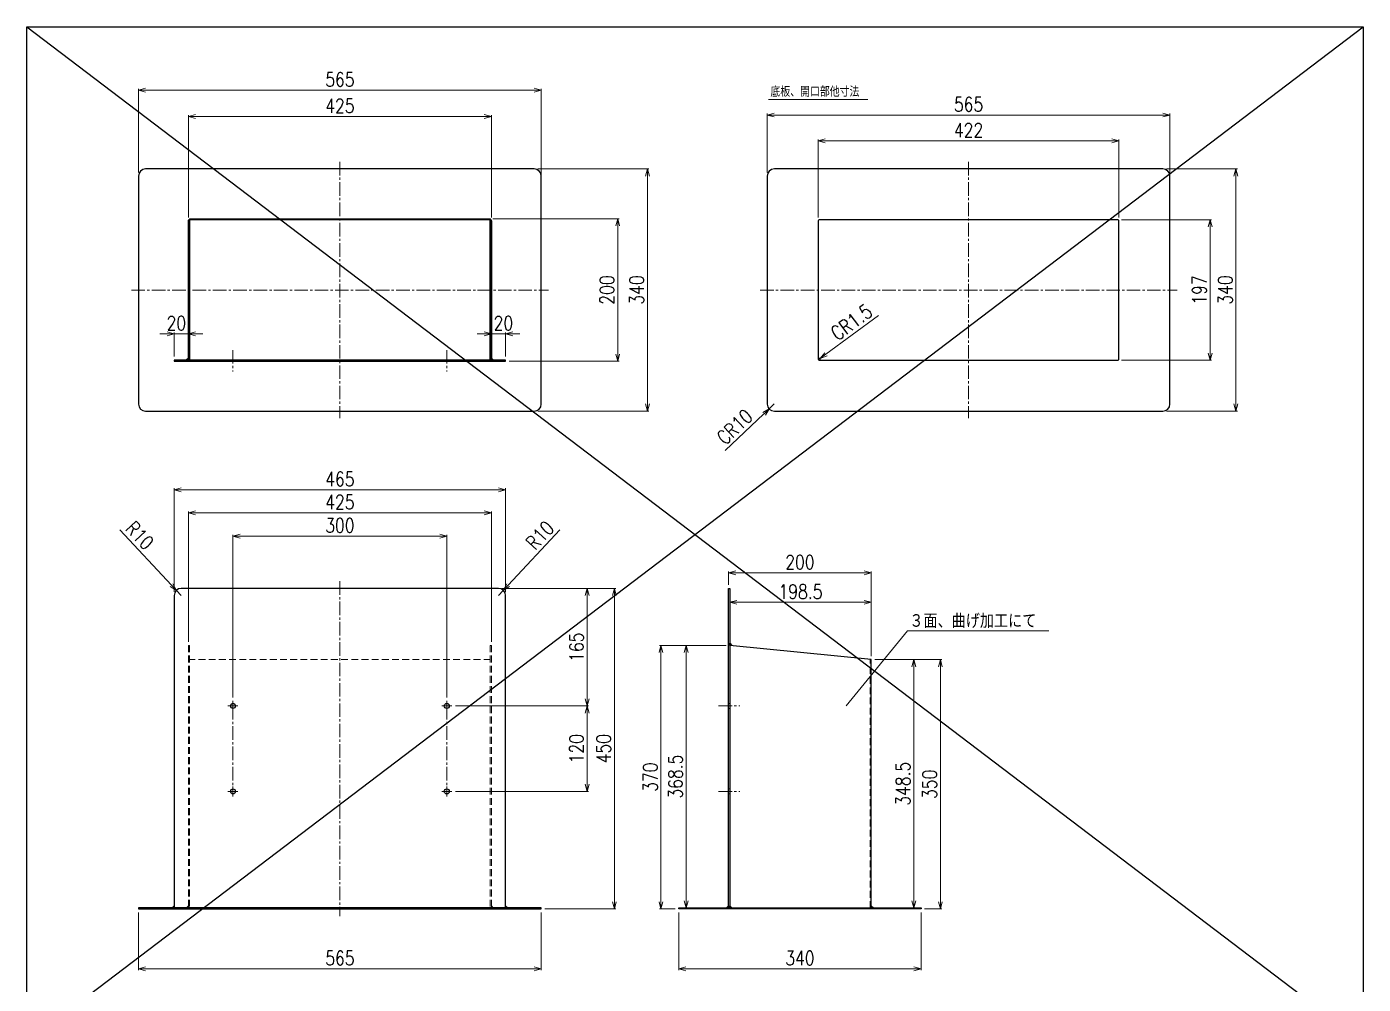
# Model space of a CAD drawing. Header units: millimetres. Extents: x 0 to 51411, y 0 to 16902.
# Drawn here: x 8583 to 10458, y 13280 to 14624 of the extents above; entities that cross this region are included whole.
import ezdxf

# ---------------------------------------------------------------- set-up
doc = ezdxf.new("R2010")
doc.units = ezdxf.units.MM
doc.linetypes.add('CENTER2', pattern=[28.575, 19.05, -3.175, 3.175, -3.175])
doc.linetypes.add('HIDDEN2', pattern=[4.7625, 3.175, -1.5875])
for name, color, linetype, lineweight in [('01_外形線', 7, 'Continuous', 25), ('03_かくれ線', 6, 'HIDDEN2', 13), ('04_中心線', 1, 'CENTER2', 9), ('06_文字', 7, 'Continuous', 13), ('07_寸法線', 3, 'Continuous', 9)]:
    doc.layers.add(name, color=color, linetype=linetype, lineweight=lineweight)
doc.layers.add('10_補助線', color=8, linetype='Continuous', lineweight=13, plot=False)
doc.styles.add('KSS_TXT', font='txt.shx', dxfattribs={"bigfont": 'extfont2.shx'})
doc.styles.add('寸法用', font='simplex.shx', dxfattribs={"width": 0.8, "bigfont": '@extfont2.shx'})
doc.dimstyles.new('機械製図用', dxfattribs={"dimtxt": 3.5, "dimasz": 3.5, "dimexe": 2, "dimexo": 0, "dimgap": 1.2, "dimtad": 1, "dimdsep": 46, "dimtxsty": '寸法用', "dimblk": 'OPEN30', "dimcen": 0, "dimclrd": 256, "dimclre": 256, "dimclrt": 7, "dimazin": 2, "dimtm": 1e-09, "dimtfac": 0.75, "dimtmove": 0, "dimatfit": 3, "dimldrblk": 'OPEN30', "dimfxl": 1, "dimlwd": -1, "dimlwe": -1, "dimarcsym": 0})

# ---------------------------------------------------------------- blocks, each defined once
blk = doc.blocks.new('_Open30')
at = {"color": 0, "linetype": 'ByBlock', "lineweight": -2}
for p, q in [((-1, 0.27), (0, 0)), ((0, 0), (-1, -0.27)), ((0, 0), (-1, 0))]:
    blk.add_line(p, q, dxfattribs=at)
blk = doc.blocks.new('*D756')
at = {"layer": '07_寸法線', "transparency": 16777216}
for p, q in [((8790.1, 13830.6), (8790.1, 13976.1)), ((9245.1, 13974.1), (8800.1, 13974.1)), ((9255.1, 13830.6), (9255.1, 13976.1))]:
    blk.add_line(p, q, dxfattribs=at)
at = {"layer": 'Defpoints', "color": 0, "transparency": 16777216}
for p in [(8790.1, 13974.1), (8790.1, 13825.6), (9255.1, 13825.6)]:
    blk.add_point(p, dxfattribs=at)
at = {"layer": '07_寸法線', "transparency": 16777216, "xscale": 10, "yscale": 10, "zscale": 10, "rotation": 180}
blk.add_blockref('_Open30', (8790.1, 13974.1), dxfattribs=at)
at = {"layer": '07_寸法線', "transparency": 16777216, "xscale": 10, "yscale": 10, "zscale": 10}
blk.add_blockref('_Open30', (9255.1, 13974.1), dxfattribs=at)
at = {"layer": '07_寸法線', "color": 7, "transparency": 16777216, "insert": (9022.6, 13989.1), "char_height": 20, "attachment_point": 5, "style": '寸法用'}
blk.add_mtext('465', dxfattribs=at)
blk = doc.blocks.new('*D757')
at = {"layer": '07_寸法線', "transparency": 16777216}
for p, q in [((8810.1, 13760.6), (8810.1, 13943.8)), ((9225.1, 13941.8), (8820.1, 13941.8)), ((9235.1, 13760.6), (9235.1, 13943.8))]:
    blk.add_line(p, q, dxfattribs=at)
at = {"layer": 'Defpoints', "color": 0, "transparency": 16777216}
for p in [(8810.1, 13941.8), (8810.1, 13755.6), (9235.1, 13755.6)]:
    blk.add_point(p, dxfattribs=at)
at = {"layer": '07_寸法線', "transparency": 16777216, "xscale": 10, "yscale": 10, "zscale": 10, "rotation": 180}
blk.add_blockref('_Open30', (8810.1, 13941.8), dxfattribs=at)
at = {"layer": '07_寸法線', "transparency": 16777216, "xscale": 10, "yscale": 10, "zscale": 10}
blk.add_blockref('_Open30', (9235.1, 13941.8), dxfattribs=at)
at = {"layer": '07_寸法線', "color": 7, "transparency": 16777216, "insert": (9022.6, 13956.8), "char_height": 20, "attachment_point": 5, "style": '寸法用'}
blk.add_mtext('425', dxfattribs=at)
blk = doc.blocks.new('*D758')
at = {"layer": '07_寸法線', "transparency": 16777216}
for p, q in [((8740.1, 13380.6), (8740.1, 13299.6)), ((9305.1, 13380.6), (9305.1, 13299.6)), ((9295.1, 13301.6), (8750.1, 13301.6))]:
    blk.add_line(p, q, dxfattribs=at)
at = {"layer": 'Defpoints', "color": 0, "transparency": 16777216}
for p in [(8740.1, 13385.6), (9305.1, 13385.6), (8740.1, 13301.6)]:
    blk.add_point(p, dxfattribs=at)
at = {"layer": '07_寸法線', "transparency": 16777216, "xscale": 10, "yscale": 10, "zscale": 10, "rotation": 180}
blk.add_blockref('_Open30', (8740.1, 13301.6), dxfattribs=at)
at = {"layer": '07_寸法線', "transparency": 16777216, "xscale": 10, "yscale": 10, "zscale": 10}
blk.add_blockref('_Open30', (9305.1, 13301.6), dxfattribs=at)
at = {"layer": '07_寸法線', "color": 7, "transparency": 16777216, "insert": (9022.6, 13316.6), "char_height": 20, "attachment_point": 5, "style": '寸法用'}
blk.add_mtext('565', dxfattribs=at)
blk = doc.blocks.new('*D759')
at = {"layer": '07_寸法線', "transparency": 16777216}
for p, q in [((9250.1, 13835.6), (9409.7, 13835.6)), ((9407.7, 13825.6), (9407.7, 13395.6)), ((9310.1, 13385.6), (9409.7, 13385.6))]:
    blk.add_line(p, q, dxfattribs=at)
at = {"layer": 'Defpoints', "color": 0, "transparency": 16777216}
for p in [(9245.1, 13835.6), (9305.1, 13385.6), (9407.7, 13385.6)]:
    blk.add_point(p, dxfattribs=at)
at = {"layer": '07_寸法線', "transparency": 16777216, "xscale": 10, "yscale": 10, "zscale": 10}
for p, rotation in [((9407.7, 13835.6), 90), ((9407.7, 13385.6), 270)]:
    blk.add_blockref('_Open30', p, dxfattribs=dict(at, rotation=rotation))
at = {"layer": '07_寸法線', "color": 7, "transparency": 16777216, "insert": (9392.7, 13610.6), "char_height": 20, "attachment_point": 5, "rotation": 90, "style": '寸法用'}
blk.add_mtext('450', dxfattribs=at)
blk = doc.blocks.new('*D760')
at = {"layer": '07_寸法線', "transparency": 16777216}
for p, q in [((9301.3, 13835.6), (9371.6, 13835.6)), ((9369.6, 13825.6), (9369.6, 13680.6)), ((9184.6, 13670.6), (9371.6, 13670.6))]:
    blk.add_line(p, q, dxfattribs=at)
at = {"layer": 'Defpoints', "color": 0, "transparency": 16777216}
for p in [(9296.3, 13835.6), (9179.6, 13670.6), (9369.6, 13670.6)]:
    blk.add_point(p, dxfattribs=at)
at = {"layer": '07_寸法線', "transparency": 16777216, "xscale": 10, "yscale": 10, "zscale": 10}
for p, rotation in [((9369.6, 13835.6), 90), ((9369.6, 13670.6), 270)]:
    blk.add_blockref('_Open30', p, dxfattribs=dict(at, rotation=rotation))
at = {"layer": '07_寸法線', "color": 7, "transparency": 16777216, "insert": (9354.6, 13753.1), "char_height": 20, "attachment_point": 5, "rotation": 90, "style": '寸法用'}
blk.add_mtext('165', dxfattribs=at)
blk = doc.blocks.new('*U761')
at = {"layer": '04_中心線', "color": 0, "linetype": 'CENTER2', "transparency": 16777216}
for p, q in [((-7, 0), (-0.7, 0)), ((0, 0.7), (0, 7)), ((0.7, 0), (7, 0)), ((0, -7), (0, -0.7))]:
    blk.add_line(p, q, dxfattribs=at)
at = {"layer": '04_中心線', "color": 0, "linetype": 'Continuous', "transparency": 16777216}
for p, q in [((-0.35, 0), (0.35, 0)), ((0, -0.35), (0, 0.35))]:
    blk.add_line(p, q, dxfattribs=at)
blk = doc.blocks.new('*U762')
at = {"layer": '04_中心線', "color": 0, "linetype": 'CENTER2', "transparency": 16777216}
for p, q in [((-7, 0), (-0.7, 0)), ((0, 0.7), (0, 7)), ((0.7, 0), (7, 0)), ((0, -7), (0, -0.7))]:
    blk.add_line(p, q, dxfattribs=at)
at = {"layer": '04_中心線', "color": 0, "linetype": 'Continuous', "transparency": 16777216}
for p, q in [((-0.35, 0), (0.35, 0)), ((0, -0.35), (0, 0.35))]:
    blk.add_line(p, q, dxfattribs=at)
blk = doc.blocks.new('*U763')
at = {"layer": '04_中心線', "color": 0, "linetype": 'CENTER2', "transparency": 16777216}
for p, q in [((-7, 0), (-0.7, 0)), ((0, 0.7), (0, 7)), ((0.7, 0), (7, 0)), ((0, -7), (0, -0.7))]:
    blk.add_line(p, q, dxfattribs=at)
at = {"layer": '04_中心線', "color": 0, "linetype": 'Continuous', "transparency": 16777216}
for p, q in [((-0.35, 0), (0.35, 0)), ((0, -0.35), (0, 0.35))]:
    blk.add_line(p, q, dxfattribs=at)
blk = doc.blocks.new('*U764')
at = {"layer": '04_中心線', "color": 0, "linetype": 'CENTER2', "transparency": 16777216}
for p, q in [((-7, 0), (-0.7, 0)), ((0, 0.7), (0, 7)), ((0.7, 0), (7, 0)), ((0, -7), (0, -0.7))]:
    blk.add_line(p, q, dxfattribs=at)
at = {"layer": '04_中心線', "color": 0, "linetype": 'Continuous', "transparency": 16777216}
for p, q in [((-0.35, 0), (0.35, 0)), ((0, -0.35), (0, 0.35))]:
    blk.add_line(p, q, dxfattribs=at)
blk = doc.blocks.new('*D765')
at = {"layer": '07_寸法線', "transparency": 16777216}
for p, q in [((9184.6, 13670.6), (9371.6, 13670.6)), ((9369.6, 13660.6), (9369.6, 13560.6)), ((9184.6, 13550.6), (9371.6, 13550.6))]:
    blk.add_line(p, q, dxfattribs=at)
at = {"layer": 'Defpoints', "color": 0, "transparency": 16777216}
for p in [(9179.6, 13670.6), (9179.6, 13550.6), (9369.6, 13550.6)]:
    blk.add_point(p, dxfattribs=at)
at = {"layer": '07_寸法線', "transparency": 16777216, "xscale": 10, "yscale": 10, "zscale": 10}
for p, rotation in [((9369.6, 13670.6), 90), ((9369.6, 13550.6), 270)]:
    blk.add_blockref('_Open30', p, dxfattribs=dict(at, rotation=rotation))
at = {"layer": '07_寸法線', "color": 7, "transparency": 16777216, "insert": (9354.6, 13610.6), "char_height": 20, "attachment_point": 5, "rotation": 90, "style": '寸法用'}
blk.add_mtext('120', dxfattribs=at)
blk = doc.blocks.new('*D766')
at = {"layer": '07_寸法線', "transparency": 16777216}
for p, q in [((8872.6, 13682.6), (8872.6, 13911)), ((9162.6, 13909), (8882.6, 13909)), ((9172.6, 13682.6), (9172.6, 13911))]:
    blk.add_line(p, q, dxfattribs=at)
at = {"layer": 'Defpoints', "color": 0, "transparency": 16777216}
for p in [(8872.6, 13909), (8872.6, 13677.6), (9172.6, 13677.6)]:
    blk.add_point(p, dxfattribs=at)
at = {"layer": '07_寸法線', "transparency": 16777216, "xscale": 10, "yscale": 10, "zscale": 10, "rotation": 180}
blk.add_blockref('_Open30', (8872.6, 13909), dxfattribs=at)
at = {"layer": '07_寸法線', "transparency": 16777216, "xscale": 10, "yscale": 10, "zscale": 10}
blk.add_blockref('_Open30', (9172.6, 13909), dxfattribs=at)
at = {"layer": '07_寸法線', "color": 7, "transparency": 16777216, "insert": (9022.6, 13924), "char_height": 20, "attachment_point": 5, "style": '寸法用'}
blk.add_mtext('300', dxfattribs=at)
blk = doc.blocks.new('*D767')
at = {"layer": '07_寸法線', "transparency": 16777216}
for p, q in [((9300.1, 14424.5), (9456.1, 14424.5)), ((9454.1, 14414.5), (9454.1, 14094.5)), ((9300.1, 14084.5), (9456.1, 14084.5))]:
    blk.add_line(p, q, dxfattribs=at)
at = {"layer": 'Defpoints', "color": 0, "transparency": 16777216}
for p in [(9295.1, 14424.5), (9295.1, 14084.5), (9454.1, 14084.5)]:
    blk.add_point(p, dxfattribs=at)
at = {"layer": '07_寸法線', "transparency": 16777216, "xscale": 10, "yscale": 10, "zscale": 10}
for p, rotation in [((9454.1, 14424.5), 90), ((9454.1, 14084.5), 270)]:
    blk.add_blockref('_Open30', p, dxfattribs=dict(at, rotation=rotation))
at = {"layer": '07_寸法線', "color": 7, "transparency": 16777216, "insert": (9439.1, 14254.5), "char_height": 20, "attachment_point": 5, "rotation": 90, "style": '寸法用'}
blk.add_mtext('340', dxfattribs=at)
blk = doc.blocks.new('*D768')
at = {"layer": '07_寸法線', "transparency": 16777216}
for p, q in [((8740.1, 14419.5), (8740.1, 14537)), ((9295.1, 14535), (8750.1, 14535)), ((9305.1, 14412.3), (9305.1, 14537))]:
    blk.add_line(p, q, dxfattribs=at)
at = {"layer": 'Defpoints', "color": 0, "transparency": 16777216}
for p in [(8740.1, 14535), (8740.1, 14414.5), (9305.1, 14407.3)]:
    blk.add_point(p, dxfattribs=at)
at = {"layer": '07_寸法線', "transparency": 16777216, "xscale": 10, "yscale": 10, "zscale": 10, "rotation": 180}
blk.add_blockref('_Open30', (8740.1, 14535), dxfattribs=at)
at = {"layer": '07_寸法線', "transparency": 16777216, "xscale": 10, "yscale": 10, "zscale": 10}
blk.add_blockref('_Open30', (9305.1, 14535), dxfattribs=at)
at = {"layer": '07_寸法線', "color": 7, "transparency": 16777216, "insert": (9022.6, 14550), "char_height": 20, "attachment_point": 5, "style": '寸法用'}
blk.add_mtext('565', dxfattribs=at)
blk = doc.blocks.new('*D770')
at = {"layer": '07_寸法線', "transparency": 16777216}
for p, q in [((10182.1, 14424.5), (10281.7, 14424.5)), ((10279.7, 14414.5), (10279.7, 14094.5)), ((10182.1, 14084.5), (10281.7, 14084.5))]:
    blk.add_line(p, q, dxfattribs=at)
at = {"layer": 'Defpoints', "color": 0, "transparency": 16777216}
for p in [(10177.1, 14424.5), (10177.1, 14084.5), (10279.7, 14084.5)]:
    blk.add_point(p, dxfattribs=at)
at = {"layer": '07_寸法線', "transparency": 16777216, "xscale": 10, "yscale": 10, "zscale": 10}
for p, rotation in [((10279.7, 14424.5), 90), ((10279.7, 14084.5), 270)]:
    blk.add_blockref('_Open30', p, dxfattribs=dict(at, rotation=rotation))
at = {"layer": '07_寸法線', "color": 7, "transparency": 16777216, "insert": (10264.7, 14254.5), "char_height": 20, "attachment_point": 5, "rotation": 90, "style": '寸法用'}
blk.add_mtext('340', dxfattribs=at)
blk = doc.blocks.new('*D769')
at = {"layer": '07_寸法線', "transparency": 16777216}
for p, q in [((9622.1, 14419.5), (9622.1, 14502.1)), ((10177.1, 14500.1), (9632.1, 14500.1)), ((10187.1, 14412.3), (10187.1, 14502.1))]:
    blk.add_line(p, q, dxfattribs=at)
at = {"layer": 'Defpoints', "color": 0, "transparency": 16777216}
for p in [(9622.1, 14500.1), (9622.1, 14414.5), (10187.1, 14407.3)]:
    blk.add_point(p, dxfattribs=at)
at = {"layer": '07_寸法線', "transparency": 16777216, "xscale": 10, "yscale": 10, "zscale": 10, "rotation": 180}
blk.add_blockref('_Open30', (9622.1, 14500.1), dxfattribs=at)
at = {"layer": '07_寸法線', "transparency": 16777216, "xscale": 10, "yscale": 10, "zscale": 10}
blk.add_blockref('_Open30', (10187.1, 14500.1), dxfattribs=at)
at = {"layer": '07_寸法線', "color": 7, "transparency": 16777216, "insert": (9904.6, 14515.1), "char_height": 20, "attachment_point": 5, "style": '寸法用'}
blk.add_mtext('565', dxfattribs=at)
blk = doc.blocks.new('*D771')
at = {"layer": '07_寸法線', "transparency": 16777216}
for p, q in [((9564.5, 13755.6), (9471.1, 13755.6)), ((9473.1, 13745.6), (9473.1, 13395.6)), ((9493, 13385.6), (9471.1, 13385.6))]:
    blk.add_line(p, q, dxfattribs=at)
at = {"layer": 'Defpoints', "color": 0, "transparency": 16777216}
for p in [(9569.5, 13755.6), (9473.1, 13385.6), (9498, 13385.6)]:
    blk.add_point(p, dxfattribs=at)
at = {"layer": '07_寸法線', "transparency": 16777216, "xscale": 10, "yscale": 10, "zscale": 10}
for p, rotation in [((9473.1, 13755.6), 90), ((9473.1, 13385.6), 270)]:
    blk.add_blockref('_Open30', p, dxfattribs=dict(at, rotation=rotation))
at = {"layer": '07_寸法線', "color": 7, "transparency": 16777216, "insert": (9458.1, 13570.6), "char_height": 20, "attachment_point": 5, "rotation": 90, "style": '寸法用'}
blk.add_mtext('370', dxfattribs=at)
blk = doc.blocks.new('*D772')
at = {"layer": '07_寸法線', "transparency": 16777216}
for p, q in [((9773, 13735.6), (9867.1, 13735.6)), ((9865.1, 13725.6), (9865.1, 13395.6)), ((9843, 13385.6), (9867.1, 13385.6))]:
    blk.add_line(p, q, dxfattribs=at)
at = {"layer": 'Defpoints', "color": 0, "transparency": 16777216}
for p in [(9768, 13735.6), (9838, 13385.6), (9865.1, 13385.6)]:
    blk.add_point(p, dxfattribs=at)
at = {"layer": '07_寸法線', "transparency": 16777216, "xscale": 10, "yscale": 10, "zscale": 10}
for p, rotation in [((9865.1, 13735.6), 90), ((9865.1, 13385.6), 270)]:
    blk.add_blockref('_Open30', p, dxfattribs=dict(at, rotation=rotation))
at = {"layer": '07_寸法線', "color": 7, "transparency": 16777216, "insert": (9850.1, 13560.6), "char_height": 20, "attachment_point": 5, "rotation": 90, "style": '寸法用'}
blk.add_mtext('350', dxfattribs=at)
blk = doc.blocks.new('*D773')
at = {"layer": '07_寸法線', "transparency": 16777216}
for p, q in [((9568, 13840.6), (9568, 13859.5)), ((9578, 13857.5), (9758, 13857.5)), ((9768, 13740.6), (9768, 13859.5))]:
    blk.add_line(p, q, dxfattribs=at)
at = {"layer": 'Defpoints', "color": 0, "transparency": 16777216}
for p in [(9768, 13857.5), (9568, 13835.6), (9768, 13735.6)]:
    blk.add_point(p, dxfattribs=at)
at = {"layer": '07_寸法線', "transparency": 16777216, "xscale": 10, "yscale": 10, "zscale": 10, "rotation": 180}
blk.add_blockref('_Open30', (9568, 13857.5), dxfattribs=at)
at = {"layer": '07_寸法線', "transparency": 16777216, "xscale": 10, "yscale": 10, "zscale": 10}
blk.add_blockref('_Open30', (9768, 13857.5), dxfattribs=at)
at = {"layer": '07_寸法線', "color": 7, "transparency": 16777216, "insert": (9668, 13872.5), "char_height": 20, "attachment_point": 5, "style": '寸法用'}
blk.add_mtext('200', dxfattribs=at)
blk = doc.blocks.new('*D774')
at = {"layer": '07_寸法線', "transparency": 16777216}
for p, q in [((9693.6, 14356.5), (9693.6, 14465.9)), ((10105.6, 14463.9), (9703.6, 14463.9)), ((10115.6, 14356.5), (10115.6, 14465.9))]:
    blk.add_line(p, q, dxfattribs=at)
at = {"layer": 'Defpoints', "color": 0, "transparency": 16777216}
for p in [(9693.6, 14463.9), (9693.6, 14351.5), (10115.6, 14351.5)]:
    blk.add_point(p, dxfattribs=at)
at = {"layer": '07_寸法線', "transparency": 16777216, "xscale": 10, "yscale": 10, "zscale": 10, "rotation": 180}
blk.add_blockref('_Open30', (9693.6, 14463.9), dxfattribs=at)
at = {"layer": '07_寸法線', "transparency": 16777216, "xscale": 10, "yscale": 10, "zscale": 10}
blk.add_blockref('_Open30', (10115.6, 14463.9), dxfattribs=at)
at = {"layer": '07_寸法線', "color": 7, "transparency": 16777216, "insert": (9904.6, 14478.9), "char_height": 20, "attachment_point": 5, "style": '寸法用'}
blk.add_mtext('422', dxfattribs=at)
blk = doc.blocks.new('*D775')
at = {"layer": '07_寸法線', "transparency": 16777216}
for p, q in [((10119.1, 14353), (10245.5, 14353)), ((10243.5, 14343), (10243.5, 14166)), ((10119.1, 14156), (10245.5, 14156))]:
    blk.add_line(p, q, dxfattribs=at)
at = {"layer": 'Defpoints', "color": 0, "transparency": 16777216}
for p in [(10114.1, 14353), (10114.1, 14156), (10243.5, 14156)]:
    blk.add_point(p, dxfattribs=at)
at = {"layer": '07_寸法線', "transparency": 16777216, "xscale": 10, "yscale": 10, "zscale": 10}
for p, rotation in [((10243.5, 14353), 90), ((10243.5, 14156), 270)]:
    blk.add_blockref('_Open30', p, dxfattribs=dict(at, rotation=rotation))
at = {"layer": '07_寸法線', "color": 7, "transparency": 16777216, "insert": (10228.5, 14254.5), "char_height": 20, "attachment_point": 5, "rotation": 90, "style": '寸法用'}
blk.add_mtext('197', dxfattribs=at)
blk = doc.blocks.new('*D776')
at = {"layer": '07_寸法線', "transparency": 16777216}
for p, q in [((9237.1, 14354.5), (9414.4, 14354.5)), ((9412.4, 14344.5), (9412.4, 14164.5)), ((9260.1, 14154.5), (9414.4, 14154.5))]:
    blk.add_line(p, q, dxfattribs=at)
at = {"layer": 'Defpoints', "color": 0, "transparency": 16777216}
for p in [(9232.1, 14354.5), (9255.1, 14154.5), (9412.4, 14154.5)]:
    blk.add_point(p, dxfattribs=at)
at = {"layer": '07_寸法線', "transparency": 16777216, "xscale": 10, "yscale": 10, "zscale": 10}
for p, rotation in [((9412.4, 14354.5), 90), ((9412.4, 14154.5), 270)]:
    blk.add_blockref('_Open30', p, dxfattribs=dict(at, rotation=rotation))
at = {"layer": '07_寸法線', "color": 7, "transparency": 16777216, "insert": (9397.4, 14254.5), "char_height": 20, "attachment_point": 5, "rotation": 90, "style": '寸法用'}
blk.add_mtext('200', dxfattribs=at)
blk = doc.blocks.new('*D777')
at = {"layer": '07_寸法線', "transparency": 16777216}
for p, q in [((8810.1, 14356.5), (8810.1, 14500.1)), ((9225.1, 14498.1), (8820.1, 14498.1)), ((9235.1, 14356.5), (9235.1, 14500.1))]:
    blk.add_line(p, q, dxfattribs=at)
at = {"layer": 'Defpoints', "color": 0, "transparency": 16777216}
for p in [(8810.1, 14498.1), (8810.1, 14351.5), (9235.1, 14351.5)]:
    blk.add_point(p, dxfattribs=at)
at = {"layer": '07_寸法線', "transparency": 16777216, "xscale": 10, "yscale": 10, "zscale": 10, "rotation": 180}
blk.add_blockref('_Open30', (8810.1, 14498.1), dxfattribs=at)
at = {"layer": '07_寸法線', "transparency": 16777216, "xscale": 10, "yscale": 10, "zscale": 10}
blk.add_blockref('_Open30', (9235.1, 14498.1), dxfattribs=at)
at = {"layer": '07_寸法線', "color": 7, "transparency": 16777216, "insert": (9022.6, 14513.1), "char_height": 20, "attachment_point": 5, "style": '寸法用'}
blk.add_mtext('425', dxfattribs=at)
blk = doc.blocks.new('*D778')
at = {"layer": '07_寸法線', "transparency": 16777216}
for p, q in [((9235.1, 14161), (9235.1, 14194.9)), ((9255.1, 14161), (9255.1, 14194.9)), ((9225.1, 14192.9), (9215.1, 14192.9)), ((9255.1, 14192.9), (9235.1, 14192.9)), ((9265.1, 14192.9), (9275.1, 14192.9))]:
    blk.add_line(p, q, dxfattribs=at)
at = {"layer": 'Defpoints', "color": 0, "transparency": 16777216}
for p in [(9235.1, 14192.9), (9235.1, 14156), (9255.1, 14156)]:
    blk.add_point(p, dxfattribs=at)
at = {"layer": '07_寸法線', "transparency": 16777216, "xscale": 10, "yscale": 10, "zscale": 10}
blk.add_blockref('_Open30', (9235.1, 14192.9), dxfattribs=at)
at = {"layer": '07_寸法線', "transparency": 16777216, "xscale": 10, "yscale": 10, "zscale": 10, "rotation": 180}
blk.add_blockref('_Open30', (9255.1, 14192.9), dxfattribs=at)
at = {"layer": '07_寸法線', "color": 7, "transparency": 16777216, "insert": (9252, 14207.9), "char_height": 20, "attachment_point": 5, "style": '寸法用'}
blk.add_mtext('20', dxfattribs=at)
blk = doc.blocks.new('*D779')
at = {"layer": '07_寸法線', "transparency": 16777216}
for p, q in [((8790.1, 14161), (8790.1, 14194.9)), ((8810.1, 14161), (8810.1, 14194.9)), ((8780.1, 14192.9), (8770.1, 14192.9)), ((8790.1, 14192.9), (8810.1, 14192.9)), ((8820.1, 14192.9), (8830.1, 14192.9))]:
    blk.add_line(p, q, dxfattribs=at)
at = {"layer": 'Defpoints', "color": 0, "transparency": 16777216}
for p in [(8810.1, 14192.9), (8790.1, 14156), (8810.1, 14156)]:
    blk.add_point(p, dxfattribs=at)
at = {"layer": '07_寸法線', "transparency": 16777216, "xscale": 10, "yscale": 10, "zscale": 10}
blk.add_blockref('_Open30', (8790.1, 14192.9), dxfattribs=at)
at = {"layer": '07_寸法線', "transparency": 16777216, "xscale": 10, "yscale": 10, "zscale": 10, "rotation": 180}
blk.add_blockref('_Open30', (8810.1, 14192.9), dxfattribs=at)
at = {"layer": '07_寸法線', "color": 7, "transparency": 16777216, "insert": (8793.2, 14207.9), "char_height": 20, "attachment_point": 5, "style": '寸法用'}
blk.add_mtext('20', dxfattribs=at)
blk = doc.blocks.new('*D780')
at = {"layer": '07_寸法線', "transparency": 16777216}
for p, q in [((9632.1, 14094.5), (9624.9, 14087.6)), ((9563.3, 14029.2), (9617.6, 14080.7))]:
    blk.add_line(p, q, dxfattribs=at)
at = {"layer": 'Defpoints', "color": 0, "transparency": 16777216}
for p in [(9624.9, 14087.6), (9632.1, 14094.5)]:
    blk.add_point(p, dxfattribs=at)
at = {"layer": '07_寸法線', "transparency": 16777216, "xscale": 10, "yscale": 10, "zscale": 10, "rotation": 43.486360493208}
blk.add_blockref('_Open30', (9624.9, 14087.6), dxfattribs=at)
at = {"layer": '07_寸法線', "color": 7, "transparency": 16777216, "insert": (9576.5, 14062.4), "char_height": 20, "attachment_point": 5, "rotation": 43.4864, "style": '寸法用'}
blk.add_mtext('CR10', dxfattribs=at)
blk = doc.blocks.new('*D781')
at = {"layer": '07_寸法線', "transparency": 16777216}
for p, q in [((9778.4, 14218.7), (9704.4, 14164.3)), ((9695.1, 14157.5), (9696.4, 14158.4))]:
    blk.add_line(p, q, dxfattribs=at)
blk.add_arc((9695.1, 14157.5), 1.5, 270, 112.7216, dxfattribs=at)
at = {"layer": 'Defpoints', "color": 0, "transparency": 16777216}
for p in [(9695.1, 14157.5), (9696.4, 14158.4)]:
    blk.add_point(p, dxfattribs=at)
at = {"layer": '07_寸法線', "transparency": 16777216, "xscale": 10, "yscale": 10, "zscale": 10, "rotation": 216.3272322258299}
blk.add_blockref('_Open30', (9696.4, 14158.4), dxfattribs=at)
at = {"layer": '07_寸法線', "color": 7, "transparency": 16777216, "insert": (9740.3, 14209.3), "char_height": 20, "attachment_point": 5, "rotation": 36.3272, "style": '寸法用'}
blk.add_mtext('CR1.5', dxfattribs=at)
blk = doc.blocks.new('*D782')
at = {"layer": '07_寸法線', "transparency": 16777216}
for p, q in [((9773, 13735.6), (9829.8, 13735.6)), ((9827.8, 13725.6), (9827.8, 13397.1)), ((9773, 13387.1), (9829.8, 13387.1))]:
    blk.add_line(p, q, dxfattribs=at)
at = {"layer": 'Defpoints', "color": 0, "transparency": 16777216}
for p in [(9768, 13735.6), (9768, 13387.1), (9827.8, 13387.1)]:
    blk.add_point(p, dxfattribs=at)
at = {"layer": '07_寸法線', "transparency": 16777216, "xscale": 10, "yscale": 10, "zscale": 10}
for p, rotation in [((9827.8, 13735.6), 90), ((9827.8, 13387.1), 270)]:
    blk.add_blockref('_Open30', p, dxfattribs=dict(at, rotation=rotation))
at = {"layer": '07_寸法線', "color": 7, "transparency": 16777216, "insert": (9812.8, 13561.4), "char_height": 20, "attachment_point": 5, "rotation": 90, "style": '寸法用'}
blk.add_mtext('348.5', dxfattribs=at)
blk = doc.blocks.new('*D783')
at = {"layer": '07_寸法線', "transparency": 16777216}
for p, q in [((9564.5, 13755.6), (9506.4, 13755.6)), ((9508.4, 13745.6), (9508.4, 13397.1)), ((9563, 13387.1), (9506.4, 13387.1))]:
    blk.add_line(p, q, dxfattribs=at)
at = {"layer": 'Defpoints', "color": 0, "transparency": 16777216}
for p in [(9569.5, 13755.6), (9508.4, 13387.1), (9568, 13387.1)]:
    blk.add_point(p, dxfattribs=at)
at = {"layer": '07_寸法線', "transparency": 16777216, "xscale": 10, "yscale": 10, "zscale": 10}
for p, rotation in [((9508.4, 13755.6), 90), ((9508.4, 13387.1), 270)]:
    blk.add_blockref('_Open30', p, dxfattribs=dict(at, rotation=rotation))
at = {"layer": '07_寸法線', "color": 7, "transparency": 16777216, "insert": (9493.4, 13571.4), "char_height": 20, "attachment_point": 5, "rotation": 90, "style": '寸法用'}
blk.add_mtext('368.5', dxfattribs=at)
blk = doc.blocks.new('*D784')
at = {"layer": '07_寸法線', "transparency": 16777216}
for p, q in [((9569.5, 13760.6), (9569.5, 13818.1)), ((9579.5, 13816.1), (9758, 13816.1)), ((9768, 13740.6), (9768, 13818.1))]:
    blk.add_line(p, q, dxfattribs=at)
at = {"layer": 'Defpoints', "color": 0, "transparency": 16777216}
for p in [(9768, 13816.1), (9569.5, 13755.6), (9768, 13735.6)]:
    blk.add_point(p, dxfattribs=at)
at = {"layer": '07_寸法線', "transparency": 16777216, "xscale": 10, "yscale": 10, "zscale": 10, "rotation": 180}
blk.add_blockref('_Open30', (9569.5, 13816.1), dxfattribs=at)
at = {"layer": '07_寸法線', "transparency": 16777216, "xscale": 10, "yscale": 10, "zscale": 10}
blk.add_blockref('_Open30', (9768, 13816.1), dxfattribs=at)
at = {"layer": '07_寸法線', "color": 7, "transparency": 16777216, "insert": (9668.8, 13831.1), "char_height": 20, "attachment_point": 5, "style": '寸法用'}
blk.add_mtext('198.5', dxfattribs=at)
blk = doc.blocks.new('*D785')
at = {"layer": '07_寸法線', "transparency": 16777216}
for p, q in [((9498, 13380.6), (9498, 13299.6)), ((9838, 13380.6), (9838, 13299.6)), ((9828, 13301.6), (9508, 13301.6))]:
    blk.add_line(p, q, dxfattribs=at)
at = {"layer": 'Defpoints', "color": 0, "transparency": 16777216}
for p in [(9498, 13385.6), (9838, 13385.6), (9498, 13301.6)]:
    blk.add_point(p, dxfattribs=at)
at = {"layer": '07_寸法線', "transparency": 16777216, "xscale": 10, "yscale": 10, "zscale": 10, "rotation": 180}
blk.add_blockref('_Open30', (9498, 13301.6), dxfattribs=at)
at = {"layer": '07_寸法線', "transparency": 16777216, "xscale": 10, "yscale": 10, "zscale": 10}
blk.add_blockref('_Open30', (9838, 13301.6), dxfattribs=at)
at = {"layer": '07_寸法線', "color": 7, "transparency": 16777216, "insert": (9668, 13316.6), "char_height": 20, "attachment_point": 5, "style": '寸法用'}
blk.add_mtext('340', dxfattribs=at)
blk = doc.blocks.new('*D786')
at = {"layer": '07_寸法線', "transparency": 16777216}
for p, q in [((9331.1, 13917.7), (9258.8, 13840.3)), ((9245.1, 13825.6), (9251.9, 13832.9))]:
    blk.add_line(p, q, dxfattribs=at)
at = {"layer": 'Defpoints', "color": 0, "transparency": 16777216}
for p in [(9245.1, 13825.6), (9251.9, 13832.9)]:
    blk.add_point(p, dxfattribs=at)
at = {"layer": '07_寸法線', "transparency": 16777216, "xscale": 10, "yscale": 10, "zscale": 10, "rotation": 226.9685691817837}
blk.add_blockref('_Open30', (9251.9, 13832.9), dxfattribs=at)
at = {"layer": '07_寸法線', "color": 7, "transparency": 16777216, "insert": (9303.4, 13910.1), "char_height": 20, "attachment_point": 5, "rotation": 46.9686, "style": '寸法用'}
blk.add_mtext('R10', dxfattribs=at)
blk = doc.blocks.new('*D787')
at = {"layer": '07_寸法線', "transparency": 16777216}
for p, q in [((8714.1, 13917.7), (8786.5, 13840.3)), ((8800.1, 13825.6), (8793.3, 13832.9))]:
    blk.add_line(p, q, dxfattribs=at)
blk.add_arc((8800.1, 13825.6), 10, 90, 144.4906, dxfattribs=at)
at = {"layer": 'Defpoints', "color": 0, "transparency": 16777216}
for p in [(8793.3, 13832.9), (8800.1, 13825.6)]:
    blk.add_point(p, dxfattribs=at)
at = {"layer": '07_寸法線', "transparency": 16777216, "xscale": 10, "yscale": 10, "zscale": 10, "rotation": 313.031430818322}
blk.add_blockref('_Open30', (8793.3, 13832.9), dxfattribs=at)
at = {"layer": '07_寸法線', "color": 7, "transparency": 16777216, "insert": (8741.8, 13910.1), "char_height": 20, "attachment_point": 5, "rotation": 313.0314, "style": '寸法用'}
blk.add_mtext('R10', dxfattribs=at)

msp = doc.modelspace()

# ---------------------------------------------------------------- linework, layer by layer
at = {"layer": '01_外形線'}
for p, q in [((8583.256, 14624.118), (10458.367, 13198.669)), ((8583.256, 13198.669), (10458.367, 14624.118))]:
    msp.add_line(p, q, dxfattribs=at)
for points in [[(8583.256, 14624.118), (10458.367, 14624.118), (10458.367, 13198.669), (8583.256, 13198.669)], [(8790.104, 14154.468), (9255.104, 14154.468), (9255.104, 14155.968), (8790.104, 14155.968)], [(9569.51, 13387.134), (9568.01, 13387.134), (9568.01, 13835.634), (9569.51, 13835.634)], [(9569.51, 13387.134), (9768.01, 13387.134), (9768.01, 13735.634), (9569.51, 13755.634)], [(8740.104, 13385.634), (9305.104, 13385.634), (9305.104, 13387.134), (8740.104, 13387.134)], [(9838.01, 13385.634), (9498.01, 13385.634), (9498.01, 13387.134), (9838.01, 13387.134)]]:
    msp.add_lwpolyline(points, close=True, dxfattribs=at)
for points in [[(8750.104, 14084.468), (9295.104, 14084.468, 0.41421356), (9305.104, 14094.468), (9305.104, 14414.468, 0.41421356), (9295.104, 14424.468), (8750.104, 14424.468, 0.41421356), (8740.104, 14414.468), (8740.104, 14094.468, 0.41421356)], [(9632.148, 14084.468), (10177.148, 14084.468, 0.41421356), (10187.148, 14094.468), (10187.148, 14414.468, 0.41421356), (10177.148, 14424.468), (9632.148, 14424.468, 0.41421356), (9622.148, 14414.468), (9622.148, 14094.468, 0.41421356)], [(8813.104, 14155.968), (9232.104, 14155.968, 0.41421356), (9233.604, 14157.468), (9233.604, 14351.468, 0.41421356), (9232.104, 14352.968), (8813.104, 14352.968, 0.41421356), (8811.604, 14351.468), (8811.604, 14157.468, 0.41421356)], [(9695.148, 14155.968), (10114.148, 14155.968, 0.41421356), (10115.648, 14157.468), (10115.648, 14351.468, 0.41421356), (10114.148, 14352.968), (9695.148, 14352.968, 0.41421356), (9693.648, 14351.468), (9693.648, 14157.468, 0.41421356)], [(8790.104, 13387.134), (9255.104, 13387.134), (9255.104, 13825.634, 0.41421356), (9245.104, 13835.634), (8800.104, 13835.634, 0.41421356), (8790.104, 13825.634)]]:
    msp.add_lwpolyline(points, format="xyb", close=True, dxfattribs=at)
msp.add_lwpolyline([(8811.604, 14155.968), (8810.104, 14155.968), (8810.104, 14351.468, -0.41421356), (8813.104, 14354.468), (9232.104, 14354.468, -0.41421356), (9235.104, 14351.468), (9235.104, 14155.968), (9233.604, 14155.968), (9233.604, 14351.468, 0.41421356), (9232.104, 14352.968), (8813.104, 14352.968, 0.41421356), (8811.604, 14351.468), (8811.604, 14155.968)], format="xyb", dxfattribs=at)
for points in [[(8810.104, 14155.968), (8810.104, 14158.968), (8807.104, 14155.968), (8810.104, 14155.968)], [(9235.104, 14155.968), (9235.104, 14158.968), (9238.104, 14155.968), (9235.104, 14155.968)], [(9569.51, 13755.634), (9569.51, 13758.634), (9572.48, 13755.335), (9569.51, 13755.634)], [(8790.104, 13387.134), (8790.104, 13390.134), (8787.104, 13387.134), (8790.104, 13387.134)], [(9255.104, 13387.134), (9255.104, 13390.134), (9258.104, 13387.134), (9255.104, 13387.134)], [(9568.01, 13387.134), (9568.01, 13390.134), (9565.01, 13387.134), (9568.01, 13387.134)], [(9569.51, 13387.134), (9569.51, 13390.134), (9572.51, 13387.134), (9569.51, 13387.134)], [(9768.01, 13387.134), (9768.01, 13390.134), (9771.01, 13387.134), (9768.01, 13387.134)]]:
    msp.add_lwpolyline(points, dxfattribs=at)
for centre in [(8872.604, 13670.634), (9172.604, 13670.634), (8872.604, 13550.634), (9172.604, 13550.634)]:
    msp.add_circle(centre, 3.5, dxfattribs=at)
at = {"layer": '03_かくれ線', "ltscale": 3}
for p, q in [((8869.104, 14155.968), (8869.104, 14154.468)), ((8876.104, 14155.968), (8876.104, 14154.468)), ((9169.104, 14155.968), (9169.104, 14154.468)), ((9176.104, 14155.968), (9176.104, 14154.468)), ((8810.104, 13755.634), (8811.604, 13755.634)), ((9233.604, 13755.634), (9235.104, 13755.634)), ((9766.51, 13387.134), (9766.51, 13735.786)), ((9568.01, 13674.134), (9569.51, 13674.134)), ((9568.01, 13667.134), (9569.51, 13667.134)), ((9568.01, 13554.134), (9569.51, 13554.134)), ((9568.01, 13547.134), (9569.51, 13547.134)), ((8811.604, 13387.134), (8811.604, 13385.634)), ((9233.604, 13387.134), (9233.604, 13385.634)), ((9569.51, 13387.134), (9569.51, 13385.634)), ((9766.51, 13387.134), (9766.51, 13385.634))]:
    msp.add_line(p, q, dxfattribs=at)
for points in [[(8810.104, 13755.634), (8810.104, 13387.134)], [(8811.604, 13755.634), (8811.604, 13387.134)], [(9233.604, 13755.634), (9233.604, 13387.134)], [(9235.104, 13755.634), (9235.104, 13387.134)], [(8810.104, 13735.634), (9235.104, 13735.634)], [(8810.104, 13387.134), (9235.104, 13387.134)]]:
    msp.add_lwpolyline(points, dxfattribs=at)
at = {"layer": '03_かくれ線'}
for points in [[(8810.104, 13387.134), (8810.104, 13390.134), (8807.104, 13387.134), (8810.104, 13387.134)], [(9235.104, 13387.134), (9235.104, 13390.134), (9238.104, 13387.134), (9235.104, 13387.134)]]:
    msp.add_lwpolyline(points, dxfattribs=at)
at = {"layer": '04_中心線'}
for p, q in [((9022.604, 14434.468), (9022.604, 14074.468)), ((9904.648, 14434.468), (9904.648, 14074.468)), ((8730.104, 14254.468), (9315.104, 14254.468)), ((9612.148, 14254.468), (10197.148, 14254.468)), ((8872.604, 14170.218), (8872.604, 14140.218)), ((9172.604, 14170.218), (9172.604, 14140.218)), ((9022.604, 13845.634), (9022.604, 13375.634)), ((8872.604, 13670.634), (8872.604, 13550.634)), ((9172.604, 13670.634), (9172.604, 13550.634)), ((9553.76, 13670.634), (9583.76, 13670.634)), ((9553.76, 13550.634), (9583.76, 13550.634))]:
    msp.add_line(p, q, dxfattribs=at)
at = {"layer": '07_寸法線'}
for p, q in [((9624.059, 14522.034), (9763.127, 14522.034)), ((9818.932, 13776.095), (9732.913, 13670.853)), ((9818.932, 13776.095), (10017.139, 13776.095))]:
    msp.add_line(p, q, dxfattribs=at)
at = {"layer": '10_補助線'}
for p, q in [((8811.604, 14351.468), (8810.104, 14351.468)), ((8810.854, 14155.968), (8810.854, 14351.468)), ((8813.104, 14352.968), (8813.104, 14354.468)), ((9232.104, 14353.718), (8813.104, 14353.718)), ((9232.104, 14354.468), (9232.104, 14352.968)), ((9233.604, 14351.468), (9235.104, 14351.468)), ((9234.354, 14155.968), (9234.354, 14351.468))]:
    msp.add_line(p, q, dxfattribs=at)
for centre, start, end in [((8813.104, 14351.468), 90, 180), ((9232.104, 14351.468), 0, 90)]:
    msp.add_arc(centre, 2.25, start, end, dxfattribs=at)

# ---------------------------------------------------------------- block references
at = {"layer": '04_中心線', "linetype": 'CENTER2'}
for name, p in [('*U763', (8872.604, 13670.634)), ('*U761', (9172.604, 13670.634)), ('*U764', (8872.604, 13550.634)), ('*U762', (9172.604, 13550.634))]:
    msp.add_blockref(name, p, dxfattribs=at)

# ---------------------------------------------------------------- texts
at = {"layer": '06_文字', "color": 3, "style": 'KSS_TXT', "width": 0.9}
for s, height, p in [('底板、開口部他寸法', 14, (9626.674, 14525.808)), ('３面、曲げ加工にて', 20, (9821.547, 13779.869))]:
    msp.add_text(s, height=height, dxfattribs=at).set_placement(p)

# ---------------------------------------------------------------- dimensions: what is measured, and where the dimension line sits
at = {"layer": '07_寸法線'}
for base, p1, p2, picture, middle in [((8740.104, 14534.952), (9305.104, 14407.311), (8740.104, 14414.468), '*D768', (9022.604, 14549.952)), ((8810.104, 14498.097), (9235.104, 14351.468), (8810.104, 14351.468), '*D777', (9022.604, 14513.097)), ((9622.148, 14500.054), (10187.148, 14407.311), (9622.148, 14414.468), '*D769', (9904.648, 14515.054)), ((9693.648, 14463.864), (10115.648, 14351.468), (9693.648, 14351.468), '*D774', (9904.648, 14478.864)), ((8790.104, 13974.051), (9255.104, 13825.634), (8790.104, 13825.634), '*D756', (9022.604, 13989.051)), ((8810.104, 13941.844), (9235.104, 13755.634), (8810.104, 13755.634), '*D757', (9022.604, 13956.844)), ((8872.604, 13908.966), (9172.604, 13677.634), (8872.604, 13677.634), '*D766', (9022.604, 13923.966)), ((8740.104, 13301.598), (9305.104, 13385.634), (8740.104, 13385.634), '*D758', (9022.604, 13316.598)), ((9498.01, 13301.598), (9838.01, 13385.634), (9498.01, 13385.634), '*D785', (9668.01, 13316.598))]:
    dim = msp.add_linear_dim(base=base, p1=p1, p2=p2, dimstyle='機械製図用', override={"dimtxt": 20, "dimasz": 10, "dimexo": 5, "dimgap": 5}, dxfattribs=at)
    dim.commit()
    dim.dimension.update_dxf_attribs({"geometry": picture, "text_midpoint": middle})
for base, p1, p2, angle, picture, middle in [((9454.079, 14084.468), (9295.104, 14424.468), (9295.104, 14084.468), 90, '*D767', (9439.079, 14254.468)), ((10279.683, 14084.468), (10177.148, 14424.468), (10177.148, 14084.468), 90, '*D770', (10264.683, 14254.468)), ((9412.352, 14154.468), (9232.109, 14354.468), (9255.104, 14154.468), 90, '*D776', (9397.352, 14254.468)), ((10243.472, 14155.968), (10114.148, 14352.968), (10114.148, 14155.968), 90, '*D775', (10228.472, 14254.468)), ((9768.01, 13857.465), (9568.01, 13835.634), (9768.01, 13735.634), 180, '*D773', (9668.01, 13872.465)), ((9768.01, 13816.1), (9569.51, 13755.634), (9768.01, 13735.634), 180, '*D784', (9668.76, 13831.1)), ((9369.623, 13670.634), (9296.289, 13835.634), (9179.604, 13670.634), 90, '*D760', (9354.623, 13753.134)), ((9407.694, 13385.634), (9245.104, 13835.634), (9305.104, 13385.634), 90, '*D759', (9392.694, 13610.634)), ((9473.082, 13385.634), (9569.51, 13755.634), (9498.01, 13385.634), 90, '*D771', (9458.082, 13570.634)), ((9508.39, 13387.134), (9569.51, 13755.634), (9568.01, 13387.134), 90, '*D783', (9493.39, 13571.384)), ((9865.065, 13385.634), (9768.01, 13735.634), (9838.01, 13385.634), 90, '*D772', (9850.065, 13560.634)), ((9827.771, 13387.134), (9768.01, 13735.634), (9768.01, 13387.134), 90, '*D782', (9812.771, 13561.384)), ((9369.623, 13550.634), (9179.604, 13670.634), (9179.604, 13550.634), 90, '*D765', (9354.623, 13610.634))]:
    dim = msp.add_linear_dim(base=base, p1=p1, p2=p2, angle=angle, dimstyle='機械製図用', override={"dimtxt": 20, "dimasz": 10, "dimexo": 5, "dimgap": 5}, dxfattribs=at)
    dim.commit()
    dim.dimension.update_dxf_attribs({"geometry": picture, "text_midpoint": middle})
dim = msp.add_radius_dim(center=(9695.148, 14157.468), mpoint=(9696.356, 14158.357), text='C<>', dimstyle='機械製図用', override={"dimtxt": 20, "dimasz": 10, "dimgap": 5}, dxfattribs=at)
dim.commit()
dim.dimension.update_dxf_attribs({"geometry": '*D781', "text_midpoint": (9749.174, 14197.194), "dimtype": 164})
dim = msp.add_linear_dim(base=(8810.104, 14192.897), p1=(8790.104, 14155.968), p2=(8810.104, 14155.968), angle=180, dimstyle='機械製図用', override={"dimtxt": 20, "dimasz": 10, "dimexo": 5, "dimgap": 5, "dimtmove": 2}, dxfattribs=at)
dim.commit()
dim.dimension.update_dxf_attribs({"geometry": '*D779', "text_midpoint": (8793.246, 14207.897), "dimtype": 160})
dim = msp.add_linear_dim(base=(9235.104, 14192.897), p1=(9255.104, 14155.968), p2=(9235.104, 14155.968), dimstyle='機械製図用', override={"dimtxt": 20, "dimasz": 10, "dimexo": 5, "dimgap": 5, "dimtmove": 2}, dxfattribs=at)
dim.commit()
dim.dimension.update_dxf_attribs({"geometry": '*D778', "text_midpoint": (9251.961, 14207.897), "dimtype": 160})
dim = msp.add_radius_dim(center=(9632.148, 14094.468), mpoint=(9624.893, 14087.587), text='C<>', dimstyle='機械製図用', override={"dimtxt": 20, "dimasz": 10, "dimgap": 5}, dxfattribs=at)
dim.commit()
dim.dimension.update_dxf_attribs({"geometry": '*D780', "text_midpoint": (9576.531, 14062.389)})
for center, mpoint, picture, middle in [((8800.104, 13825.634), (8793.28, 13832.944), '*D787', (8730.817, 13899.853)), ((9245.104, 13825.634), (9251.928, 13832.944), '*D786', (9314.391, 13899.853))]:
    dim = msp.add_radius_dim(center=center, mpoint=mpoint, dimstyle='機械製図用', override={"dimtxt": 20, "dimasz": 10, "dimgap": 5}, dxfattribs=at)
    dim.commit()
    dim.dimension.update_dxf_attribs({"geometry": picture, "text_midpoint": middle, "dimtype": 164})

doc.saveas('drawing.dxf')
